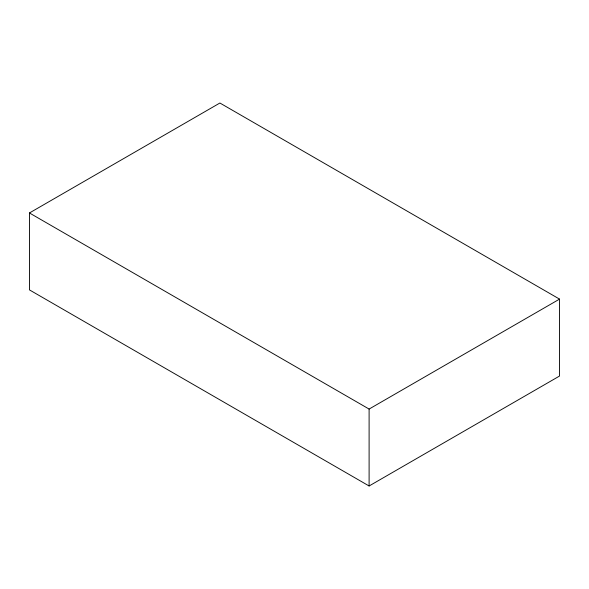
<?xml version="1.0" encoding="UTF-8"?>
<svg xmlns="http://www.w3.org/2000/svg" width="589" height="589" viewBox="0 0 589 589"><rect width="100%" height="100%" fill="white"/><g stroke="black" fill="none" stroke-linecap="round" stroke-linejoin="round"><path stroke-width="0.88" d="M29.45 212.968L219.896 103.016L559.55 299.109L559.55 376.032L369.104 485.984L29.45 289.891L29.45 212.968L369.104 409.06L559.55 299.109M369.104 409.06L369.104 485.984"/></g></svg>
